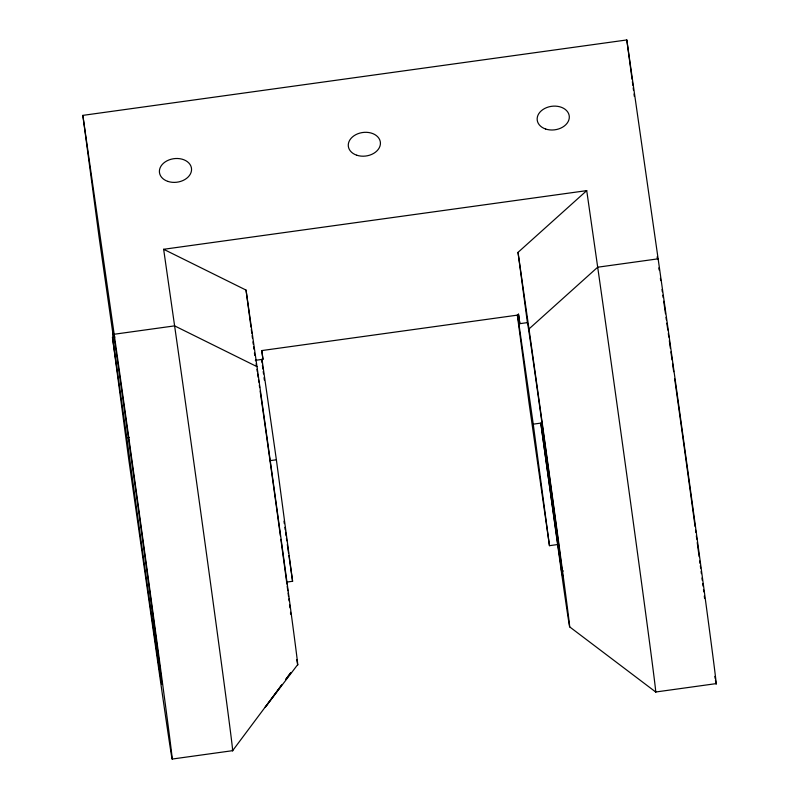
<?xml version="1.0" encoding="UTF-8"?>
<svg xmlns="http://www.w3.org/2000/svg" width="799" height="799" viewBox="0 0 799 799"><rect width="100%" height="100%" fill="white"/><g stroke="black" fill="none" stroke-linecap="round" stroke-linejoin="round"><path stroke-width="1.2" d="M281.268 685.572L232.639 750.67L172.194 759.05M285.682 679.589L290.826 672.598L285.702 679.51M282.037 684.483L265.168 707.345L297.707 664.608M558.012 544.489L549.462 545.677L533.243 424.159L540.803 423.11L540.923 423.969A128.14 0.609 82.1 0 0 562.516 575.809A128.14 0.609 82.1 0 0 545.407 447.58A128.14 0.609 82.1 0 0 527.52 323.475L518.022 252.374L586.726 190.631L597.692 267.206A255.52 1.208 82.1 0 1 637.262 551.24A255.52 1.208 82.1 0 1 655.43 690.935M540.803 423.11L561.128 569.927A179.246 0.849 82.1 0 0 563.714 579.844A179.246 0.849 82.1 0 0 528.978 328.958L597.692 267.206L658.126 258.826A255.52 1.208 82.1 0 1 698.825 551.07A255.52 1.208 82.1 0 1 715.445 680.149M114.916 337.038L112.469 337.378L126.831 437.732A179.246 0.849 82.1 0 0 161.258 681.347A179.246 0.849 82.1 0 0 136 492.014A179.246 0.849 82.1 0 0 113.418 337.238L99.056 236.884L82.846 115.376L626.806 39.95L658.126 258.826M232.349 749.602A255.52 1.208 82.1 0 0 214.182 609.897A255.52 1.208 82.1 0 0 174.611 325.872L163.645 249.288L586.726 190.631M82.846 115.376L114.167 334.252L174.611 325.872L256.998 366.661A179.246 0.849 82.1 0 1 286.312 577.317A179.246 0.849 82.1 0 1 296.779 659.594M255.41 360.329L262.971 359.28L261.802 350.571L518.671 314.956L519.839 323.665L527.39 322.616M126.831 437.732L129.278 437.393M269.902 460.673L276.374 459.775L261.982 359.18M286.481 582.131L292.594 581.292L276.374 459.775M716.154 683.624L655.719 692.004L569.687 626.895M163.645 249.288L246.042 290.087L256.998 366.661M561.128 569.927L563.355 571.035M518.022 252.374L528.978 328.958M518.431 313.857L519.839 323.665M517.622 314.976L533.243 424.159M549.462 545.677L529.098 403.375L517.303 314.996M261.742 350.701L262.971 359.28M283.985 521.178L284.334 523.635M284.863 527.31L285.213 529.767M285.563 532.224L286.092 535.899M286.442 538.356L286.791 540.803M287.32 544.489L288.549 553.078M288.898 555.525L292.594 581.292M626.806 39.95L632.049 79.231M632.369 81.678L632.868 85.363M633.188 87.82L633.517 90.277M634.006 93.952L634.336 96.409M261.742 360.429L262.072 362.886M262.402 365.343L262.891 369.028M263.221 371.485L263.54 373.932M264.04 377.617L264.359 380.074M246.042 290.087L250.976 327.061M251.305 329.528L251.795 333.223M252.124 335.68L252.454 338.147M252.943 341.842L253.273 344.309M253.603 346.776L253.932 349.243M254.422 352.938L254.751 355.405M112.469 337.378L128.679 458.896L160 677.772A255.52 1.208 82.1 0 0 163.685 691.904A255.52 1.208 82.1 0 0 114.167 334.252M715.165 678.441A255.52 1.208 82.1 0 1 714.835 676.403M657.138 256.849A179.246 0.849 82.1 0 1 657.447 258.786M658.835 267.905A179.246 0.849 82.1 0 1 659.145 270.002M660.383 278.352A179.246 0.849 82.1 0 1 660.703 280.569M662.011 289.528A179.246 0.849 82.1 0 1 662.331 291.755M662.83 295.201A179.246 0.849 82.1 0 1 663.17 297.578M663.699 301.233A179.246 0.849 82.1 0 1 665.497 313.767M666.006 317.383A179.246 0.849 82.1 0 1 666.366 319.84M666.835 323.176A179.246 0.849 82.1 0 1 667.804 330.017M668.304 333.523A179.246 0.849 82.1 0 1 668.813 337.088M669.322 340.704A179.246 0.849 82.1 0 1 670.421 348.464M670.9 351.85A179.246 0.849 82.1 0 1 672.029 359.9M672.518 363.395A179.246 0.849 82.1 0 1 673.687 371.685M674.696 378.906A179.246 0.849 82.1 0 1 695.08 526.571M695.549 530.097A179.246 0.849 82.1 0 1 695.869 532.414M696.329 535.849A179.246 0.849 82.1 0 1 696.788 539.215M697.227 542.531A179.246 0.849 82.1 0 1 699.125 556.613M699.704 560.988A179.246 0.849 82.1 0 1 700.034 563.415M700.343 565.792A179.246 0.849 82.1 0 1 700.653 568.109M701.103 571.475A179.246 0.849 82.1 0 1 701.392 573.652M701.961 577.987A179.246 0.849 82.1 0 1 702.261 580.304M702.701 583.61A179.246 0.849 82.1 0 1 703.02 586.116M703.48 589.642A179.246 0.849 82.1 0 1 703.759 591.829M704.299 596.034A179.246 0.849 82.1 0 1 704.568 598.231M290.526 612.244A128.14 0.609 82.1 0 1 290.476 613.203M255.47 360.389A128.14 0.609 82.1 0 1 255.61 360.778M256.109 363.765A128.14 0.609 82.1 0 1 256.499 366.232M256.968 369.318A128.14 0.609 82.1 0 1 257.328 371.715M257.668 374.032A128.14 0.609 82.1 0 1 258.147 377.298M258.496 379.655A128.14 0.609 82.1 0 1 258.856 382.152M259.325 385.328A128.14 0.609 82.1 0 1 259.645 387.555M260.144 391.041A128.14 0.609 82.1 0 1 280.379 535.769M280.868 539.365A128.14 0.609 82.1 0 1 286.901 584.009M287.211 586.326A128.14 0.609 82.1 0 1 287.79 590.721M288.099 593.048A128.14 0.609 82.1 0 1 288.569 596.663M288.858 598.9A128.14 0.609 82.1 0 1 289.128 600.998M289.608 604.733A128.14 0.609 82.1 0 1 289.997 607.869M545.657 129.029A16.15 11.865 -7.6 0 0 569.307 116.684A16.15 11.865 -7.6 0 0 544.728 108.464A16.15 11.865 -7.6 0 0 545.657 129.029M167.91 181.413A16.15 11.865 -7.6 0 0 191.55 169.068A16.15 11.865 -7.6 0 0 166.981 160.839A16.15 11.865 -7.6 0 0 167.91 181.413M356.783 155.226A16.15 11.865 -7.6 0 0 380.424 142.871A16.15 11.865 -7.6 0 0 355.855 134.651A16.15 11.865 -7.6 0 0 356.783 155.226"/></g></svg>
